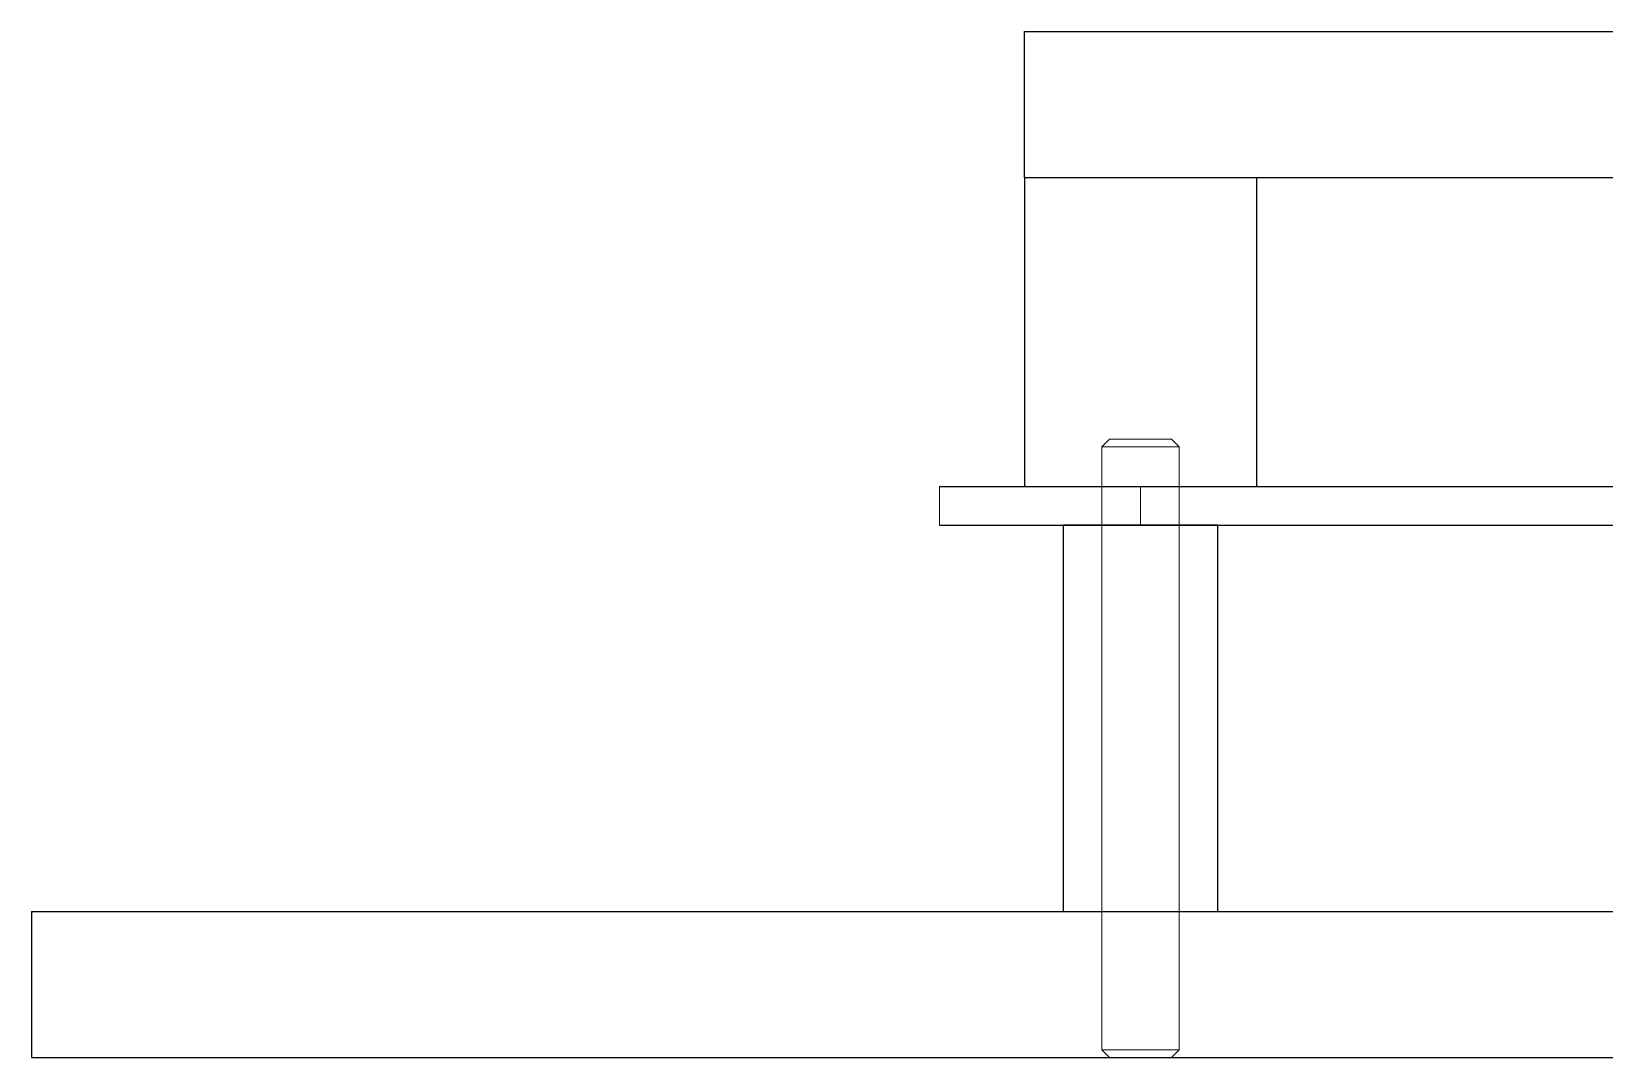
# Model space of a CAD drawing. Header units: inches. Extents: x -1 to 66.5, y -11.9 to 25.2.
# Drawn here: x 41.462 to 44.006, y -0.591 to 1.069 of the extents above; entities that cross this region are included whole.
import ezdxf

# ---------------------------------------------------------------- set-up
doc = ezdxf.new("R2010")
doc.units = ezdxf.units.IN
doc.header["$MEASUREMENT"] = 0
doc.linetypes.add('SLD-Solid', pattern=[0])
for name, color, linetype in [('45-1523-1', 80, 'Continuous'), ('Clamp', 30, 'Continuous'), ('Fastener', 134, 'Continuous'), ('Text', 50, 'Continuous')]:
    doc.layers.add(name, color=color, linetype=linetype)

msp = doc.modelspace()

# ---------------------------------------------------------------- linework, layer by layer
at = {"layer": '45-1523-1'}
for p, q in [((42.9307, 0.3325), (46.0807, 0.3325)), ((42.9307, 0.27), (46.0807, 0.27))]:
    msp.add_line(p, q, dxfattribs=at)
at = {"layer": '45-1523-1', "linetype": 'Continuous', "lineweight": 0}
for p, q in [((42.9307, 0.27), (42.9307, 0.3325)), ((43.2557, 0.27), (43.2557, 0.3325))]:
    msp.add_line(p, q, dxfattribs=at)
at = {"layer": 'Clamp'}
for p, q in [((43.0682, 1.0685), (45.9432, 1.0685)), ((43.0682, 0.8325), (43.0682, 1.0685)), ((43.0682, 0.8325), (45.9432, 0.8325)), ((43.0682, 0.8325), (43.0682, 0.3325)), ((43.4432, 0.8325), (43.4432, 0.3325)), ((43.0682, 0.3325), (43.4432, 0.3325))]:
    msp.add_line(p, q, dxfattribs=at)
at = {"layer": 'Fastener', "linetype": 'SLD-Solid', "lineweight": 15}
for p, q in [((43.2057, 0.409), (43.1932, 0.3965)), ((43.2057, 0.409), (43.2557, 0.409)), ((43.2557, 0.409), (43.3057, 0.409)), ((43.3182, 0.3965), (43.3057, 0.409)), ((43.1932, 0.3965), (43.1932, -0.5785)), ((43.2557, 0.3965), (43.1932, 0.3965)), ((43.3182, 0.3965), (43.2557, 0.3965)), ((43.3182, -0.5785), (43.3182, 0.3965)), ((43.1932, -0.5785), (43.2057, -0.591)), ((43.1932, -0.5785), (43.2557, -0.5785)), ((43.2557, -0.5785), (43.3182, -0.5785)), ((43.3057, -0.591), (43.3182, -0.5785)), ((43.2557, -0.591), (43.2057, -0.591)), ((43.3057, -0.591), (43.2557, -0.591))]:
    msp.add_line(p, q, dxfattribs=at)
at = {"layer": 'Text'}
for p, q in [((43.1307, 0.27), (43.1307, -0.355)), ((43.3807, 0.27), (43.1307, 0.27)), ((43.3807, -0.355), (43.3807, 0.27)), ((41.4616, -0.355), (47.2116, -0.355)), ((41.4616, -0.355), (41.4616, -0.591)), ((43.1307, -0.355), (43.3807, -0.355)), ((41.4616, -0.591), (47.2116, -0.591))]:
    msp.add_line(p, q, dxfattribs=at)

doc.saveas('drawing.dxf')
